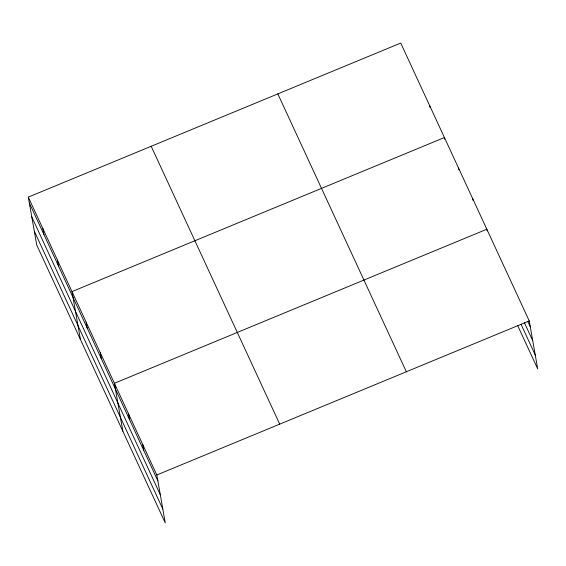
<?xml version="1.0" encoding="UTF-8"?>
<svg xmlns="http://www.w3.org/2000/svg" width="566" height="566" viewBox="0 0 566 566"><rect width="100%" height="100%" fill="white"/><g stroke="black" fill="none" stroke-linecap="round" stroke-linejoin="round"><path stroke-width="0.85" d="M28.3 197.117L156.817 474.98L165.272 522.934L36.755 245.071L28.3 197.117L400.728 43.066L529.245 320.929L537.7 368.883L517.763 325.783M156.817 474.98L529.245 320.929M527.745 321.325L530.278 326.808M524.392 322.67L532.726 340.697M521.116 324.438L535.252 355.002M277.821 93.899L406.346 371.763M151.2 146.276L279.717 424.146M29.34 202.996L157.857 480.859M31.788 216.877L160.305 494.748M34.307 231.183L162.824 509.053M487.128 230.914L486.831 229.237L114.41 383.281L122.864 431.242M472.695 198.666L472.992 200.35M458.559 168.102L458.856 169.786M444.72 139.215L444.423 137.538L71.995 291.589L80.45 339.543M429.856 106.047L430.153 107.724M142.682 444.416L143.722 450.295M128.546 413.852L129.579 419.731M100.274 352.717L101.307 358.596M86.131 322.153L87.171 328.032M57.428 260.098L58.468 265.978M42.867 228.607L43.9 234.487"/></g></svg>
